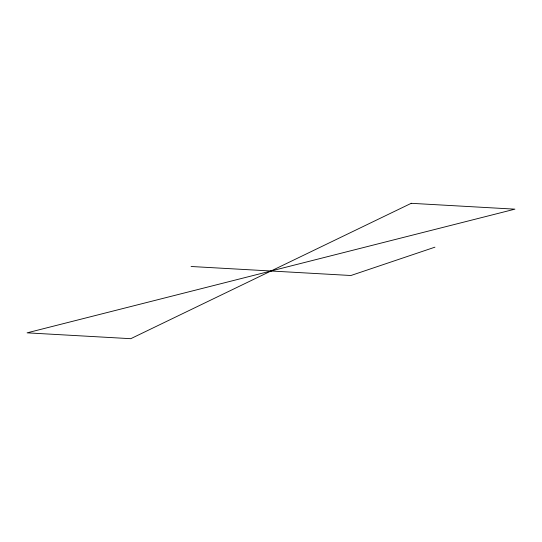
<?xml version="1.0" encoding="UTF-8"?>
<svg xmlns="http://www.w3.org/2000/svg" width="542" height="542" viewBox="0 0 542 542"><rect width="100%" height="100%" fill="white"/><g stroke="black" fill="none" stroke-linecap="round" stroke-linejoin="round"><path stroke-width="0.81" d="M434.941 247.172L350.911 275.505L191.089 266.495M411.229 203.311L130.771 338.689L27.1 332.842L514.9 209.158L411.229 203.311"/></g></svg>
